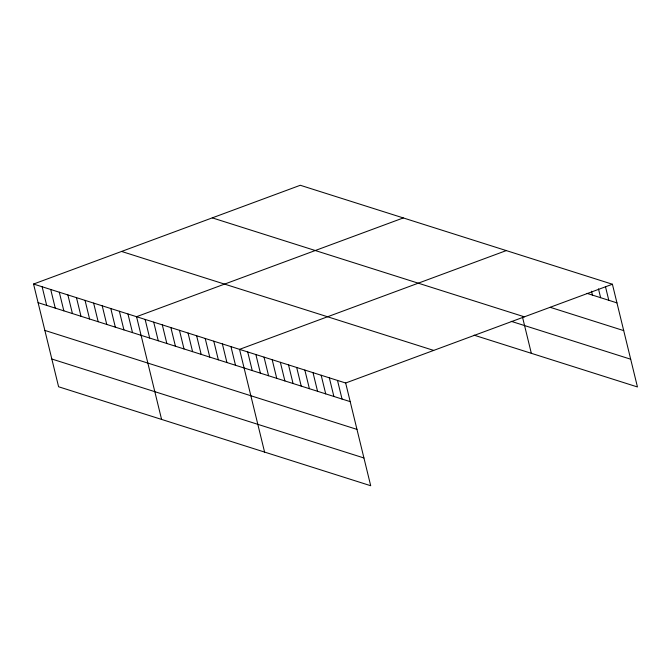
<?xml version="1.0" encoding="UTF-8"?>
<svg xmlns="http://www.w3.org/2000/svg" width="671" height="671" viewBox="0 0 671 671"><rect width="100%" height="100%" fill="white"/><g stroke="black" fill="none" stroke-linecap="round" stroke-linejoin="round"><path stroke-width="1.01" d="M33.55 284.043L345.657 383.007L370.702 485.729L58.595 386.764L33.55 284.043L300.298 185.271L612.405 284.236L637.45 386.957L474.112 335.173M403.296 217.932L136.549 316.695L161.585 419.425M506.295 250.585L239.547 349.356L264.584 452.078M345.657 383.007L612.405 284.236M587.024 293.378L616.951 302.873M550.254 307.326L623.72 330.618M212.271 217.865L524.378 316.829M511.218 321.334L630.681 359.211M121.577 251.449L433.684 350.413M38.096 302.671L350.203 401.635M44.856 330.426L356.972 429.39M51.826 359.019L363.934 457.974M605.443 286.551L608.79 300.281M598.473 288.865L600.629 297.698M591.503 291.18L592.459 295.106M522.474 316.989L531.331 353.315M337.496 380.415L342.042 399.052M329.335 377.823L333.881 396.46M321.174 375.24L325.712 393.877M313.013 372.648L317.551 391.285M304.844 370.065L309.39 388.694M296.683 367.473L301.229 386.11M288.522 364.881L293.059 383.518M280.361 362.298L284.898 380.935M272.191 359.706L276.737 378.343M264.03 357.123L268.576 375.752M255.869 354.531L260.415 373.168M247.708 351.948L252.246 370.577M230.958 346.63L235.504 365.267M222.378 343.913L226.924 362.55M213.797 341.195L218.335 359.824M205.209 338.469L209.755 357.106M196.628 335.752L201.174 354.38M188.048 333.026L192.585 351.663M179.459 330.308L184.005 348.937M170.879 327.582L175.425 346.219M162.298 324.865L166.836 343.493M153.709 322.139L158.255 340.776M145.129 319.421L149.675 338.058M127.96 313.978L132.506 332.615M119.379 311.252L123.925 329.889M110.799 308.534L115.337 327.171M102.218 305.808L106.756 324.445M93.63 303.091L98.176 321.728M85.049 300.365L89.587 319.002M76.469 297.647L81.006 316.284M67.88 294.93L72.426 313.558M59.3 292.204L63.846 310.841M50.719 289.486L55.257 308.115M42.13 286.76L46.676 305.397"/></g></svg>
